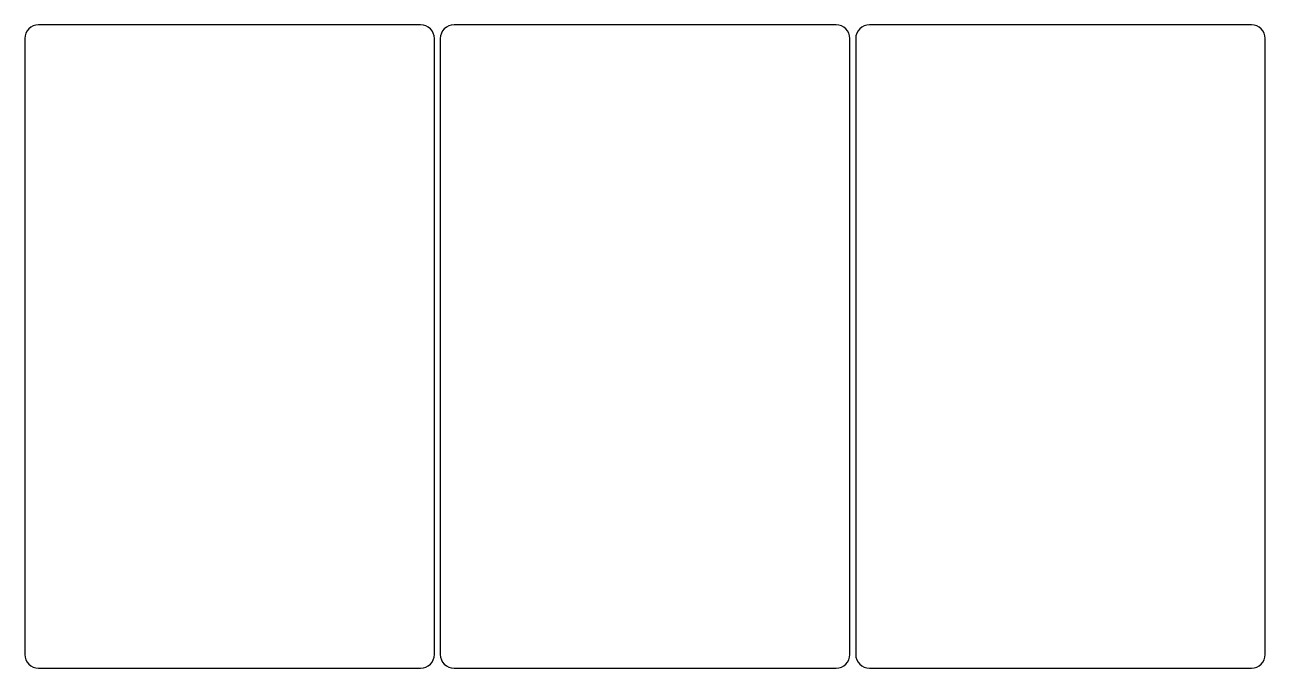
# Model space of a CAD drawing. Header units: inches. Extents: x 0.5 to 11.1, y -6.9 to -1.4.
import ezdxf

# ---------------------------------------------------------------- set-up
doc = ezdxf.new("R2010")
doc.units = ezdxf.units.IN

msp = doc.modelspace()

# ---------------------------------------------------------------- linework, layer by layer
for p, q in [((3.929, -1.383), (0.665, -1.383)), ((7.479, -1.383), (4.215, -1.383)), ((11.029, -1.383), (7.765, -1.383)), ((0.547, -1.501), (0.547, -6.765)), ((4.047, -6.765), (4.047, -1.501)), ((4.097, -1.501), (4.097, -6.765)), ((7.597, -6.765), (7.597, -1.501)), ((7.647, -1.501), (7.647, -6.765)), ((11.147, -6.765), (11.147, -1.501)), ((0.665, -6.883), (3.929, -6.883)), ((4.215, -6.883), (7.479, -6.883)), ((7.765, -6.883), (11.029, -6.883))]:
    msp.add_line(p, q)
for centre, start, end in [((0.665, -1.501), 90, 180), ((3.929, -1.501), 0, 90), ((4.215, -1.501), 90, 180), ((7.479, -1.501), 0, 90), ((7.765, -1.501), 90, 180), ((11.029, -1.501), 0, 90), ((0.665, -6.765), 180, 270), ((3.929, -6.765), 270, 360), ((4.215, -6.765), 180, 270), ((7.479, -6.765), 270, 360), ((7.765, -6.765), 180, 270), ((11.029, -6.765), 270, 360)]:
    msp.add_arc(centre, 0.118, start, end)

doc.saveas('drawing.dxf')
